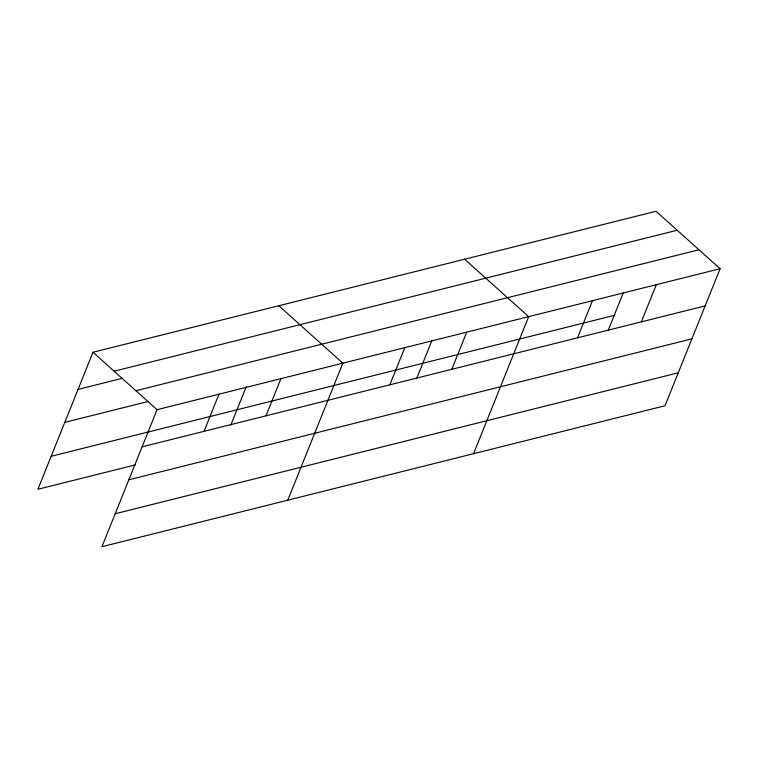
<?xml version="1.0" encoding="UTF-8"?>
<svg xmlns="http://www.w3.org/2000/svg" width="758" height="758" viewBox="0 0 758 758"><rect width="100%" height="100%" fill="white"/><g stroke="black" fill="none" stroke-linecap="round" stroke-linejoin="round"><path stroke-width="1.14" d="M720.1 268.73L157.039 409.68L101.951 546.707L665.012 405.757L720.1 268.73L656.049 211.292L92.988 352.243L37.9 489.27L135.398 464.862M204.035 431.33L218.977 394.169M230.773 425.181L246.208 386.798M265.973 415.82L280.915 378.668M287.765 500.195L342.853 363.167L278.792 305.73M389.849 384.818L404.781 347.657M416.587 378.668L432.013 340.285M451.787 369.307L466.72 332.156M473.57 453.682L528.658 316.654L464.607 259.217M577.539 337.831L592.472 300.68M608.03 330.744L623.455 292.361M641.353 321.856L656.286 284.705M114.126 371.193L677.188 230.252M78.046 389.394L122.777 378.195M135.9 390.721L698.961 249.78M64.8 422.358L148.53 401.399M51.146 456.307L614.207 315.366M142.106 446.832L705.167 305.891M128.851 479.786L691.912 338.845M115.207 513.744L678.268 372.803M92.988 352.243L157.039 409.68"/></g></svg>
